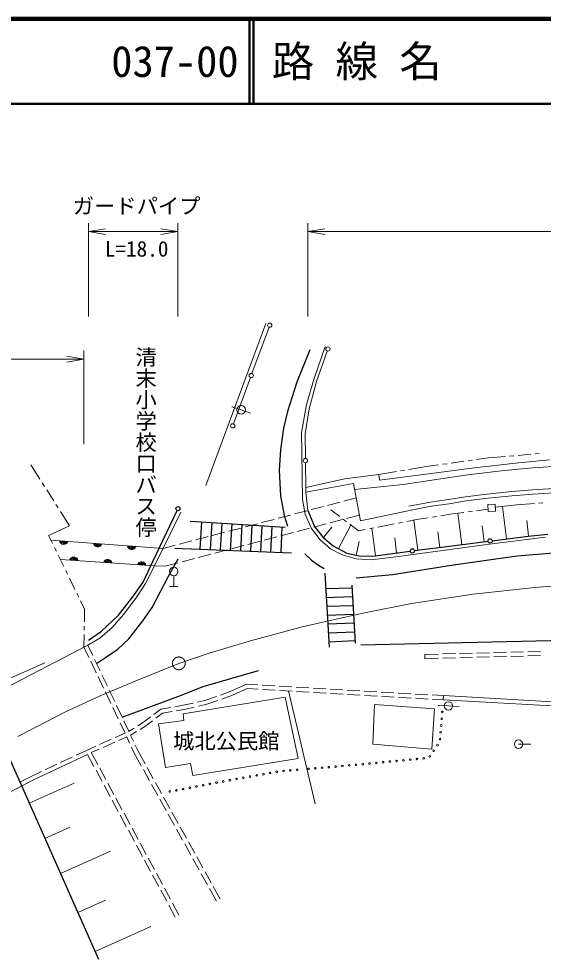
# Model space of a CAD drawing. Units: millimetres, scale not verified. Extents: x 40000 to 680000, y 20000 to 380000.
# Drawn here: x 150657 to 212278, y 269485 to 380000 of the extents above; entities that cross this region are included whole.
import ezdxf
from ezdxf.enums import TextEntityAlignment as Align

# ---------------------------------------------------------------- set-up
doc = ezdxf.new("R2010")
doc.units = ezdxf.units.MM
doc.header["$LTSCALE"] = 1000
doc.linetypes.add('CHAIN', pattern=[18.5, 12, -1.5, 3.5, -1.5])
for name, color, linetype, lineweight in [('M-BMK', 2, 'CHAIN', 13), ('M-STR-HTXT', 7, 'Continuous', 13), ('M-STR-STR3', 7, 'Continuous', 25), ('M-STR-STRC', 7, 'Continuous', 25), ('M-TTL', 2, 'Continuous', 140), ('M-TTL-LINE', 7, 'Continuous', 50), ('M-WORK', 1, 'Continuous', 13)]:
    doc.layers.add(name, color=color, linetype=linetype, lineweight=lineweight)
doc.layers.add('M-BMK-HTXT', color=7, linetype='Continuous')
doc.layers.add('M-TTL-TXT', color=7, linetype='Continuous')
doc.styles.add('@ＭＳ ゴシック', font='')
doc.styles.add('ＭＳ ゴシック', font='')
doc.styles.get('@ＭＳ ゴシック').set_extended_font_data('@MS Gothic')
doc.styles.get('ＭＳ ゴシック').set_extended_font_data('MS Gothic')

# ---------------------------------------------------------------- blocks, each defined once
blk = doc.blocks.new('open_arrow')
at = {"color": 0, "linetype": 'Continuous', "lineweight": -2}
blk.add_lwpolyline([(7.5, 1.25), (0, 0), (7.5, -1.25)], dxfattribs=at)

msp = doc.modelspace()

# ---------------------------------------------------------------- linework, layer by layer
at = {"layer": 'M-BMK'}
for p, q in [((204038, 312377), (211311, 313149)), ((211311, 313149), (217545, 313709)), ((196792, 311284), (204038, 312377)), ((191277, 310192), (196792, 311284)), ((183951, 308540), (191277, 310192)), ((177877, 306915), (183951, 308540)), ((173028, 305450), (177877, 306915)), ((169458, 304251), (173028, 305450)), ((164610, 302266), (169458, 304251)), ((160214, 300428), (164610, 302266)), ((156058, 298510), (160214, 300428)), ((150544, 295673), (156058, 298510))]:
    msp.add_line(p, q, dxfattribs=at)
msp.add_circle((169458, 304251), 750, dxfattribs=at)
at = {"layer": 'M-STR-HTXT'}
for p, q in [((158846, 345000), (158846, 356000)), ((169361, 345000), (169361, 356000)), ((184619, 345000), (184619, 356000)), ((158846, 355000), (169361, 355000)), ((184619, 355000), (274500, 355000)), ((158306, 330000), (158306, 341000)), ((123400, 340000), (158306, 340000))]:
    msp.add_line(p, q, dxfattribs=at)
at = {"layer": 'M-STR-STR3'}
msp.add_line((136586, 322206), (160018, 269485), dxfattribs=at)
at = {"layer": 'M-STR-STRC'}
for p, q in [((184873, 341094), (183314, 337298)), ((183314, 337298), (182235, 333861)), ((182235, 333861), (181756, 331903)), ((181756, 331903), (181396, 329346)), ((181396, 329346), (181236, 326948)), ((181236, 326948), (181396, 323951)), ((181396, 323951), (181827, 321615)), ((166412, 316215), (169253, 322205)), ((181827, 321615), (182217, 320390)), ((184616, 322220), (185412, 320347)), ((170805, 320962), (181968, 320243)), ((172144, 320876), (171944, 317675)), ((173323, 320800), (173130, 317630)), ((174501, 320724), (174316, 317584)), ((175680, 320648), (175503, 317538)), ((176859, 320572), (176689, 317492)), ((178038, 320496), (177875, 317446)), ((179217, 320420), (179061, 317400)), ((180396, 320344), (180247, 317354)), ((181575, 320268), (181434, 317308)), ((185412, 320347), (186371, 319086)), ((210521, 319210), (212830, 319451)), ((186371, 319086), (187614, 318073)), ((201570, 318065), (205797, 318606)), ((206293, 318669), (210521, 319210)), ((168940, 317792), (182687, 317259)), ((187614, 318073), (189195, 317221)), ((189195, 317221), (190634, 316901)), ((192232, 316866), (196653, 317433)), ((197149, 317497), (201570, 318065)), ((209218, 316895), (213494, 317255)), ((165258, 313781), (166412, 316215)), ((168198, 314406), (169375, 316532)), ((184260, 317135), (185059, 316371)), ((185059, 316371), (185858, 315785)), ((190634, 316901), (192232, 316866)), ((201745, 315816), (209218, 316895)), ((185858, 315785), (186533, 315412)), ((194552, 314698), (201745, 315816)), ((166315, 310818), (168198, 314406)), ((186630, 314836), (187109, 306165)), ((190316, 314298), (194552, 314698)), ((164050, 312076), (165258, 313781)), ((186728, 313054), (189808, 313129)), ((189791, 313429), (190182, 306609)), ((162381, 309927), (164050, 312076)), ((186786, 312011), (189867, 312096)), ((165250, 309237), (166315, 310818)), ((186844, 310968), (189927, 311063)), ((160391, 308045), (162381, 309927)), ((186901, 309925), (189986, 310030)), ((163598, 307142), (165250, 309237)), ((186959, 308882), (190045, 308997)), ((158846, 306979), (160391, 308045)), ((187017, 307839), (190104, 307964)), ((162302, 305934), (163598, 307142)), ((187074, 306796), (190163, 306931)), ((190846, 306428), (217700, 307028)), ((160827, 304922), (162302, 305934)), ((159780, 304248), (160827, 304922)), ((172305, 301524), (178806, 303415)), ((169641, 300458), (172305, 301524)), ((166284, 299206), (169641, 300458)), ((162812, 297912), (166284, 299206))]:
    msp.add_line(p, q, dxfattribs=at)
for centre in [(169361, 322431), (206045, 318637), (196901, 317465)]:
    msp.add_circle(centre, 250, dxfattribs=at)
at = {"layer": 'M-TTL'}
msp.add_line((680000, 380000), (40000, 380000), dxfattribs=at)
at = {"layer": 'M-TTL-LINE'}
for p, q in [((177750, 380000), (177750, 370000)), ((178250, 380000), (178250, 370000)), ((40000, 370000), (680000, 370000))]:
    msp.add_line(p, q, dxfattribs=at)
at = {"layer": 'M-WORK'}
for p, q in [((172636, 325171), (179670, 344192)), ((178058, 338313), (180063, 343758)), ((186660, 341484), (185328, 337621)), ((185647, 337360), (186897, 340960)), ((175880, 332399), (177885, 337844)), ((185328, 337621), (184475, 334664)), ((184794, 334163), (185647, 337360)), ((175700, 334406), (176777, 334037)), ((176777, 334037), (177886, 333657)), ((184475, 334664), (183889, 331334)), ((184288, 331233), (184794, 334163)), ((183889, 331334), (183916, 328990)), ((184335, 328332), (184288, 331233)), ((183916, 328990), (183996, 323528)), ((204448, 328202), (205856, 328398)), ((205856, 328398), (207837, 328566)), ((208335, 328609), (208833, 328651)), ((209332, 328694), (210826, 328821)), ((211324, 328863), (211823, 328906)), ((153147, 325890), (152078, 327569)), ((184389, 324932), (184343, 327832)), ((196506, 327038), (198583, 327385)), ((198491, 326467), (204192, 327240)), ((198583, 327385), (199991, 327581)), ((200487, 327650), (200982, 327719)), ((201477, 327788), (202963, 327995)), ((203458, 328064), (203953, 328133)), ((204192, 327240), (209041, 327772)), ((207320, 326877), (211103, 327232)), ((209041, 327772), (213010, 328172)), ((211103, 327232), (214673, 327481)), ((192949, 326444), (188945, 325918)), ((192949, 326444), (195026, 326791)), ((192949, 326444), (193027, 325771)), ((193027, 325771), (198491, 326467)), ((195520, 326873), (196013, 326956)), ((195838, 325278), (203111, 326371)), ((203111, 326371), (207320, 326877)), ((153684, 325047), (153415, 325468)), ((188945, 325918), (184389, 324932)), ((184403, 324351), (184389, 324932)), ((184403, 324351), (189972, 325376)), ((189972, 325376), (190825, 321007)), ((190106, 324690), (195838, 325278)), ((154758, 323360), (153952, 324625)), ((184616, 322220), (184403, 324351)), ((201163, 323503), (203157, 323841)), ((203157, 323841), (205357, 324110)), ((205357, 324110), (208565, 324448)), ((205414, 323613), (208611, 323950)), ((208565, 324448), (211026, 324644)), ((208611, 323950), (211062, 324146)), ((211026, 324644), (213517, 324804)), ((211062, 324146), (213548, 324305)), ((155295, 322516), (155027, 322938)), ((183996, 323528), (184316, 321797)), ((186934, 322821), (188385, 323201)), ((188869, 323327), (190299, 323702)), ((196487, 322724), (199028, 323200)), ((196579, 322232), (199109, 322707)), ((199028, 323200), (201163, 323503)), ((199109, 322707), (201240, 323009)), ((201240, 323009), (203229, 323346)), ((203229, 323346), (205414, 323613)), ((205753, 322903), (206637, 322958)), ((205805, 322080), (205753, 322903)), ((206637, 322958), (206689, 322135)), ((209188, 322878), (206659, 322615)), ((211237, 323044), (209188, 322878)), ((212234, 323124), (211736, 323084)), ((156633, 320416), (155564, 322095)), ((166599, 315697), (169707, 322037)), ((181130, 321300), (182581, 321680)), ((183065, 321807), (184516, 322187)), ((184316, 321797), (185062, 320118)), ((185000, 322314), (186451, 322694)), ((188371, 321509), (187341, 322297)), ((189180, 321287), (190692, 321686)), ((190825, 321007), (196579, 322232)), ((201621, 321817), (200248, 321604)), ((202960, 321997), (201621, 321817)), ((202709, 318210), (202237, 321903)), ((203951, 322129), (203456, 322063)), ((205786, 322375), (204447, 322196)), ((206689, 322135), (205805, 322080)), ((207968, 318883), (207487, 322639)), ((177261, 320286), (178712, 320666)), ((179195, 320793), (180647, 321173)), ((185313, 320266), (186763, 320649)), ((187246, 320777), (188697, 321159)), ((188207, 317754), (189688, 320501)), ((189165, 320901), (188768, 321205)), ((190591, 319810), (189562, 320598)), ((194775, 320641), (193629, 320414)), ((195756, 320835), (195266, 320738)), ((197394, 321160), (196247, 320933)), ((197540, 317547), (197084, 321098)), ((198766, 321373), (197394, 321160)), ((199754, 321527), (199260, 321450)), ((210540, 319212), (210348, 321054)), ((154155, 319297), (156633, 320416)), ((173391, 319272), (174842, 319652)), ((175326, 319779), (176777, 320159)), ((181445, 319245), (182895, 319628)), ((183379, 319755), (184829, 320138)), ((185062, 320118), (186074, 318786)), ((186442, 319028), (187427, 320238)), ((191374, 319966), (190591, 319810)), ((192355, 320161), (191865, 320063)), ((192568, 316909), (192155, 320121)), ((193629, 320414), (192846, 320258)), ((200124, 317879), (199887, 319725)), ((205339, 318547), (205098, 320425)), ((154630, 318325), (154155, 319297)), ((154428, 318739), (167608, 317757)), ((169522, 318258), (170973, 318638)), ((171457, 318765), (172908, 319145)), ((177578, 318224), (179028, 318607)), ((179511, 318734), (180962, 319117)), ((186074, 318786), (187299, 317721)), ((190312, 316973), (190663, 318554)), ((195054, 317228), (194826, 319004)), ((205655, 318227), (212568, 319093)), ((155068, 317426), (154849, 317876)), ((167608, 317757), (169038, 318131)), ((173710, 317203), (175160, 317586)), ((175644, 317713), (177094, 318096)), ((187299, 317721), (188658, 317001)), ((194945, 316762), (205655, 318227)), ((155945, 315629), (155287, 316977)), ((166599, 315697), (155537, 316464)), ((169843, 316182), (171293, 316564)), ((171776, 316692), (173227, 317075)), ((188658, 317001), (190283, 316548)), ((190283, 316548), (192068, 316415)), ((192068, 316415), (194945, 316762)), ((156383, 314730), (156164, 315179)), ((165533, 313619), (166599, 315697)), ((166599, 315697), (167847, 315655)), ((167847, 315655), (169359, 316054)), ((157260, 312932), (156602, 314280)), ((168862, 313265), (168862, 314557)), ((164432, 311958), (165533, 313619)), ((168362, 313265), (169362, 313265)), ((157698, 312033), (157479, 312483)), ((162967, 309987), (164432, 311958)), ((158391, 310612), (157917, 311584)), ((158363, 309140), (158391, 310612)), ((161635, 308468), (162967, 309987)), ((158344, 308141), (158354, 308640)), ((160169, 307216), (161635, 308468)), ((158306, 306169), (158334, 307641)), ((146458, 299995), (158757, 306385)), ((158891, 304946), (158306, 306169)), ((158757, 306385), (160169, 307216)), ((159342, 305162), (158757, 306385)), ((198352, 305302), (199959, 305345)), ((198352, 305302), (198365, 304802)), ((200459, 305358), (201959, 305398)), ((202459, 305411), (203958, 305451)), ((204458, 305464), (205957, 305504)), ((206457, 305517), (207957, 305557)), ((206464, 305017), (207963, 305057)), ((208456, 305571), (209956, 305610)), ((208463, 305071), (209962, 305110)), ((210456, 305624), (211955, 305663)), ((210462, 305124), (211962, 305163)), ((146052, 300909), (153714, 304314)), ((159755, 303142), (159107, 304495)), ((160206, 303358), (159558, 304711)), ((198365, 304802), (199966, 304845)), ((200466, 304858), (201965, 304898)), ((202465, 304911), (203965, 304951)), ((204464, 304964), (205964, 305004)), ((161069, 301554), (160422, 302907)), ((160618, 301338), (159971, 302691)), ((175585, 300968), (177401, 301791)), ((177401, 301791), (178751, 301714)), ((161482, 299534), (160834, 300887)), ((161933, 299750), (161285, 301103)), ((174344, 300527), (175585, 300968)), ((175773, 300504), (177495, 301285)), ((177495, 301285), (178783, 301211)), ((179250, 301685), (180747, 301598)), ((179283, 301182), (180780, 301096)), ((181246, 301570), (182744, 301483)), ((181279, 301067), (182777, 300981)), ((182343, 301006), (185463, 287742)), ((183243, 301455), (184741, 301368)), ((183276, 300952), (184773, 300866)), ((185240, 301340), (186737, 301253)), ((185273, 300837), (186770, 300751)), ((187237, 301225), (188734, 301138)), ((187269, 300722), (188767, 300636)), ((189233, 301110), (190731, 301023)), ((189266, 300607), (190764, 300521)), ((191230, 300995), (192727, 300908)), ((193227, 300879), (194724, 300793)), ((195223, 300764), (196721, 300678)), ((197220, 300649), (198718, 300563)), ((169964, 298334), (181970, 300262)), ((170169, 299360), (171157, 299584)), ((171644, 299695), (172632, 299919)), ((172632, 299919), (173873, 300360)), ((172771, 299438), (174036, 299887)), ((174507, 300054), (175773, 300504)), ((181970, 300262), (183482, 293054)), ((191263, 300492), (192760, 300406)), ((193259, 300377), (194757, 300290)), ((195256, 300262), (196754, 300175)), ((197253, 300147), (198750, 300060)), ((199217, 300534), (200566, 300457)), ((199249, 300032), (200538, 299957)), ((200566, 300457), (200538, 299957)), ((200538, 299957), (240612, 297724)), ((200565, 300457), (240641, 298223)), ((162345, 297730), (161697, 299083)), ((162796, 297946), (162148, 299299)), ((166519, 298255), (167345, 298880)), ((166763, 297813), (167549, 298408)), ((167345, 298880), (168511, 299078)), ((167549, 298408), (168662, 298597)), ((169004, 299162), (170169, 299360)), ((169155, 298681), (170267, 298870)), ((170267, 298870), (171275, 299098)), ((171763, 299209), (172771, 299438)), ((192247, 294749), (192460, 299402)), ((192460, 299402), (199493, 298905)), ((199493, 298905), (199191, 294181)), ((199927, 299313), (200057, 299301)), ((200057, 299301), (201135, 299242)), ((201135, 299242), (202390, 299183)), ((163597, 296273), (163012, 297495)), ((164627, 296912), (165294, 297328)), ((165294, 297328), (166120, 297953)), ((165578, 296916), (166364, 297511)), ((167078, 297133), (170050, 297535)), ((170050, 297535), (169964, 298334)), ((163146, 296057), (162561, 297279)), ((163537, 296231), (164203, 296647)), ((163801, 295807), (164478, 296229)), ((164902, 296494), (165578, 296916)), ((167895, 291994), (167078, 297133)), ((160147, 294713), (161516, 295327)), ((161973, 295531), (163146, 296057)), ((162403, 295185), (163347, 295599)), ((163347, 295599), (163678, 294876)), ((163801, 295807), (164128, 295093)), ((157385, 293451), (158518, 293983)), ((158518, 293983), (159691, 294509)), ((159170, 293768), (160114, 294182)), ((160572, 294382), (161945, 294985)), ((163886, 294421), (164217, 293698)), ((164337, 294638), (164664, 293924)), ((199191, 294181), (192247, 294749)), ((209393, 294752), (210832, 294769)), ((152399, 290557), (158730, 293531)), ((155574, 292601), (156932, 293238)), ((158730, 293531), (159491, 292123)), ((159170, 293768), (159930, 292360)), ((164217, 293698), (165048, 292206)), ((164664, 293924), (165489, 292440)), ((183482, 293054), (171103, 291059)), ((153764, 291750), (155122, 292388)), ((160168, 291921), (160881, 290601)), ((165291, 291769), (166020, 290458)), ((165732, 292004), (166462, 290693)), ((170843, 292480), (167895, 291994)), ((171103, 291059), (170843, 292480)), ((150770, 290283), (152178, 291006)), ((152178, 291006), (153311, 291538)), ((159728, 291683), (160441, 290363)), ((140251, 284323), (152399, 290557)), ((151875, 287806), (157170, 290160)), ((160678, 289923), (161391, 288603)), ((161118, 290161), (161831, 288841)), ((166263, 290021), (166993, 288711)), ((166705, 290256), (167434, 288945)), ((167677, 288508), (168407, 287197)), ((161629, 288163), (162342, 286843)), ((162069, 288401), (162781, 287081)), ((167236, 288274), (167965, 286963)), ((162579, 286404), (163292, 285084)), ((163019, 286641), (163732, 285321)), ((168208, 286526), (168937, 285215)), ((168650, 286761), (169379, 285450)), ((153707, 283685), (156650, 284994)), ((163529, 284644), (164242, 283324)), ((163969, 284881), (164682, 283561)), ((169181, 284778), (169910, 283468)), ((169622, 285013), (170352, 283702)), ((164920, 283122), (165632, 281802)), ((170153, 283031), (170882, 281720)), ((170595, 283265), (171324, 281955)), ((155538, 279564), (161426, 282181)), ((164480, 282884), (165193, 281564)), ((165430, 281124), (166143, 279804)), ((165870, 281362), (166583, 280042)), ((171126, 281283), (171855, 279972)), ((171567, 281518), (172297, 280207)), ((172540, 279770), (173269, 278459)), ((166380, 279364), (167093, 278045)), ((166820, 279602), (167533, 278282)), ((172098, 279535), (172827, 278225)), ((167331, 277605), (168044, 276285)), ((167771, 277842), (168483, 276522)), ((173071, 277788), (173901, 276295)), ((173512, 278022), (174338, 276538)), ((157575, 274981), (160849, 276436)), ((168281, 275845), (169041, 274437)), ((168721, 276082), (169481, 274675)), ((159612, 270399), (166159, 273308))]:
    msp.add_line(p, q, dxfattribs=at)
for centre, radius in [((180149, 343993), 250), ((186979, 341197), 250), ((177971, 338078), 250), ((176777, 334037), 500), ((175793, 332164), 250), ((184339, 328082), 250), ((168862, 315057), 500), ((201135, 299242), 500), ((200420, 298542), 100), ((200354, 297744), 100), ((200222, 296150), 100), ((200288, 296947), 100), ((200155, 295353), 100), ((209393, 294752), 500), ((199402, 293980), 100), ((199856, 294639), 100), ((195058, 292784), 100), ((195855, 292860), 100), ((196651, 292936), 100), ((197447, 293012), 100), ((198244, 293088), 100), ((198947, 293322), 100), ((182564, 291674), 100), ((183362, 291738), 100), ((184701, 291848), 100), ((185498, 291917), 100), ((186295, 291986), 100), ((187092, 292055), 100), ((187889, 292124), 100), ((188686, 292194), 100), ((189483, 292263), 100), ((190280, 292332), 100), ((191076, 292404), 100), ((191873, 292480), 100), ((192669, 292556), 100), ((193466, 292632), 100), ((194262, 292708), 100), ((176250, 290662), 100), ((177037, 290804), 100), ((177825, 290946), 100), ((178612, 291088), 100), ((179399, 291230), 100), ((180186, 291372), 100), ((180974, 291513), 100), ((181767, 291609), 100), ((169960, 289481), 100), ((170746, 289632), 100), ((171531, 289784), 100), ((172317, 289935), 100), ((173102, 290087), 100), ((173888, 290236), 100), ((174675, 290378), 100), ((175463, 290520), 100), ((168387, 289200), 100), ((169175, 289329), 100)]:
    msp.add_circle(centre, radius, dxfattribs=at)
for centre, radius, start, end in [((155932, 318739), 512, 188.42041, 343.05964), ((155932, 318739), 410, 191.66571, 339.81435), ((155932, 318739), 308, 197.20015, 334.2799), ((155932, 318739), 205, 209.02342, 322.45664), ((159921, 318442), 512, 188.42041, 343.05964), ((159921, 318442), 410, 191.66571, 339.81435), ((159921, 318442), 308, 197.20015, 334.2799), ((159921, 318442), 205, 209.02342, 322.45664), ((163910, 318145), 512, 188.42041, 343.05964), ((163910, 318145), 410, 191.66571, 339.81435), ((163910, 318145), 308, 197.20015, 334.2799), ((163910, 318145), 205, 209.02342, 322.45664), ((157114, 316242), 512, 8.71519, 163.35442), ((157114, 316242), 410, 11.96049, 160.10913), ((157114, 316242), 308, 17.49493, 154.57468), ((157114, 316242), 205, 29.3182, 142.75142), ((161104, 315965), 512, 8.71519, 163.35442), ((161104, 315965), 410, 11.96049, 160.10913), ((161104, 315965), 308, 17.49493, 154.57468), ((161104, 315965), 205, 29.3182, 142.75142), ((165094, 315688), 512, 8.71519, 163.35442), ((165094, 315688), 410, 11.96049, 160.10913), ((165094, 315688), 308, 17.49493, 154.57468), ((165094, 315688), 205, 29.3182, 142.75142)]:
    msp.add_arc(centre, radius, start, end, dxfattribs=at)

# ---------------------------------------------------------------- block references
at = {"layer": 'M-STR-HTXT', "xscale": 267, "yscale": 267}
for p in [(158846, 355000), (184619, 355000)]:
    msp.add_blockref('open_arrow', p, dxfattribs=at)
at = {"layer": 'M-STR-HTXT', "xscale": 267, "yscale": 267, "rotation": 180}
for p in [(169361, 355000), (158306, 340000)]:
    msp.add_blockref('open_arrow', p, dxfattribs=at)

# ---------------------------------------------------------------- texts
at = {"layer": 'M-BMK-HTXT', "style": '@ＭＳ ゴシック'}
msp.add_text('清末小学校口バス停', height=1833, rotation=270, dxfattribs=at).set_placement((165586, 330257), align=Align.MIDDLE_CENTER)
at = {"layer": 'M-BMK-HTXT', "style": 'ＭＳ ゴシック'}
msp.add_text('城北公民館', height=1833, dxfattribs=at).set_placement((175038, 295123), align=Align.MIDDLE_CENTER)
at = {"layer": 'M-STR-HTXT', "style": 'ＭＳ ゴシック'}
msp.add_text('ガードパイプ', height=1833, dxfattribs=at).set_placement((164500, 358000), align=Align.MIDDLE_CENTER)
msp.add_text('L=18.0', height=1833, dxfattribs=at).set_placement((164500, 351500), align=Align.BOTTOM_CENTER)
at = {"layer": 'M-TTL-TXT', "style": 'ＭＳ ゴシック'}
for s, p in [('路 線 名', (180380, 375000)), ('037-00', (161521, 375000))]:
    msp.add_text(s, height=3666, dxfattribs=at).set_placement(p, align=Align.MIDDLE_LEFT)

doc.saveas('drawing.dxf')
